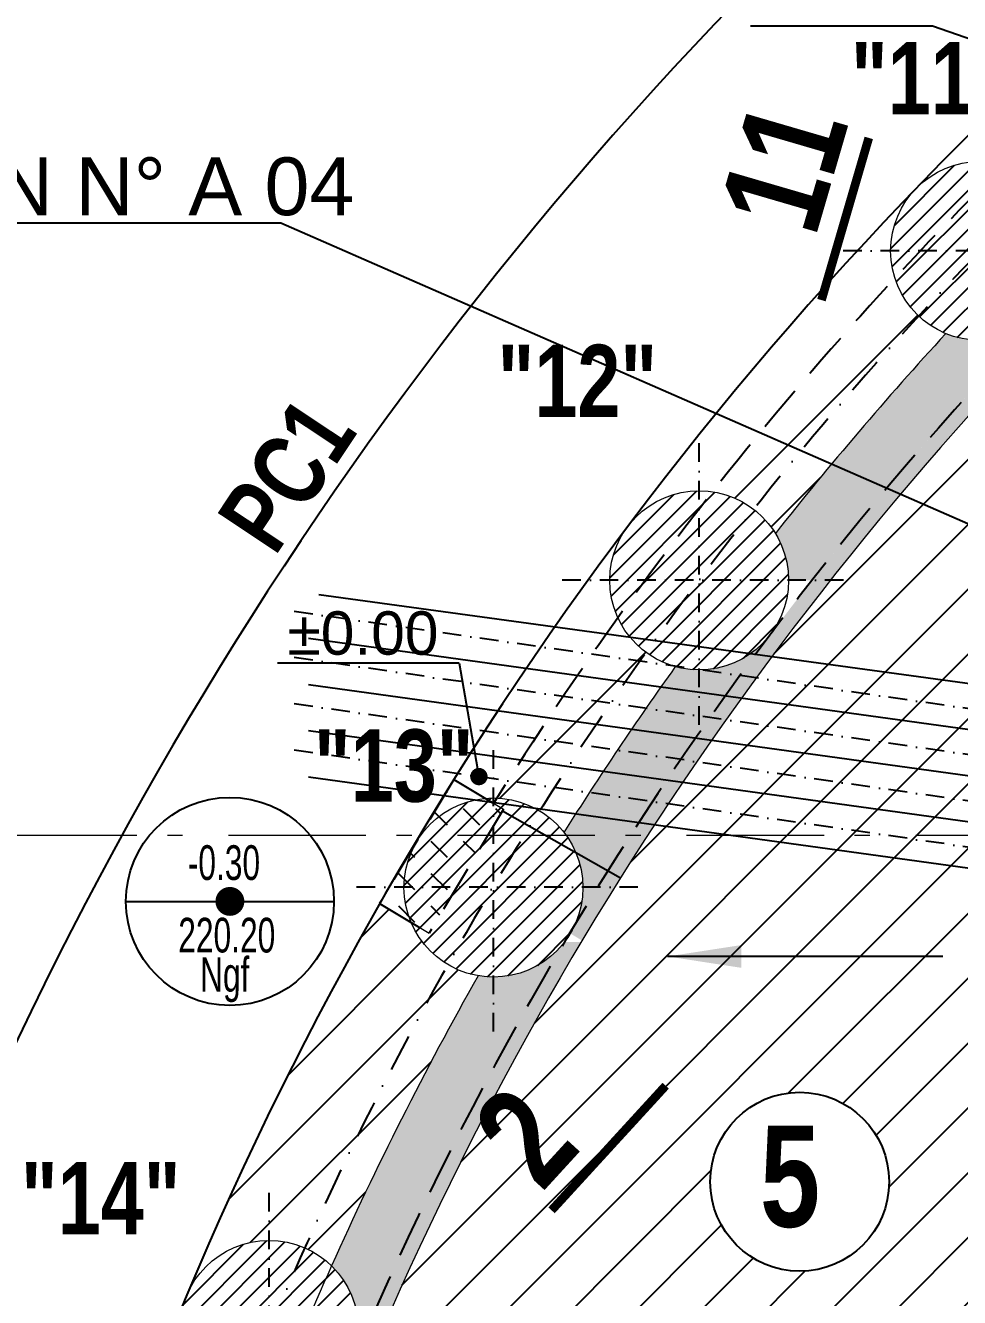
# Model space of a CAD drawing. Header units: centimetres. Extents: x 13865 to 22908, y -23237 to -19037.
# Drawn here: x 17312.8 to 17636.5, y -20727.1 to -20286.6 of the extents above; entities that cross this region are included whole.
import ezdxf
from ezdxf.enums import TextEntityAlignment as Align

# ---------------------------------------------------------------- set-up
doc = ezdxf.new("R2010")
doc.units = ezdxf.units.CM
doc.header["$LTSCALE"] = 25.4
for name, pattern in [('CACHEX2', [19.05, 12.7, -6.35]), ('Style de ligne -6', [1.04164, 0.625, -0.20828, 0.06943, -0.13893]), ('TIRETPTX2', [50.8, 25.4, -12.7, 0, -12.7])]:
    doc.linetypes.add(name, pattern=pattern)
for name, color, linetype in [('01_cote_gen', 4, 'Continuous'), ('01_linteaux', 2, 'Continuous'), ('01_murs_sup', 2, 'CACHEX2'), ('01_poch_murs', 253, 'Continuous'), ('01_poch_poteaux', 250, 'Continuous'), ('01_texte', 230, 'Continuous')]:
    doc.layers.add(name, color=color, linetype=linetype)
for name, color, linetype, lineweight in [('01_murs_coup', 5, 'Continuous', 60), ('01_PIEUX', 5, 'Continuous', 60), ('B Général', 7, 'Continuous', 5)]:
    doc.layers.add(name, color=color, linetype=linetype, lineweight=lineweight)
doc.styles.add('ARIAL NA', font='ARIALN.TTF')
doc.styles.add('impact', font='impact.ttf')
doc.styles.add('MATTE_TXT', font='arial.ttf')

msp = doc.modelspace()

# ---------------------------------------------------------------- hatches: boundary and pattern name
at = {"layer": '01_murs_sup', "ltscale": 3}
h = msp.add_hatch(dxfattribs=at)
h.set_pattern_fill('DASH', color=256, scale=2.5, angle=135)
h.set_pattern_definition([(135, (-4812.052, -11313.8405), (-11.2253202, 9e-16), [7.9375, -7.9375])])
h.paths.add_polyline_path([(17461.27, -20547.72, 0.000078), (17461.07, -20548.05), (17451, -20564.81), (17474.33, -20564.81), (17478.41, -20558.01)])
h.paths.add_polyline_path([(17463.71, -20564.81), (17451, -20564.81), (17438, -20586.46, 0.000301), (17437.25, -20587.76, -0.261392), (17463.71, -20572.91)])
h.paths.add_polyline_path([(17474.33, -20564.81), (17463.71, -20564.81), (17463.71, -20572.91, -0.044336), (17469.17, -20573.4)])
h.paths.add_polyline_path([(17463.71, -20572.91, 0.261392), (17437.25, -20587.76, 0.000169), (17436.83, -20588.49), (17454.14, -20598.42), (17463.71, -20582.5)])
h.paths.add_polyline_path([(17436.83, -20588.49, 0.000169), (17436.41, -20589.21, 0.013168), (17435.68, -20590.67), (17452.67, -20600.88), (17454.14, -20598.42)])
at = {"layer": '01_poch_murs'}
h = msp.add_hatch(dxfattribs=at)
h.set_pattern_fill('ANSI31', color=256, scale=1.5)
h.set_pattern_definition([(45, (-565.1157, -11661.394), (-3.367596, 3.367596), [])])
h.paths.add_polyline_path([(17643.58, -20333.66, 0.414214), (17612.58, -20364.66), (17643.58, -20364.66)])
h.paths.add_polyline_path([(17643.58, -20364.66), (17612.58, -20364.66, 0.414214), (17643.58, -20395.66)])
h.paths.add_polyline_path([(17643.58, -20333.66), (17643.58, -20364.66), (17674.58, -20364.66, 0.414214)])
h.paths.add_polyline_path([(17674.58, -20364.66), (17643.58, -20364.66), (17643.58, -20395.66, 0.414214)])
at = {"layer": '01_poch_murs', "ltscale": 3}
h = msp.add_hatch(color=256, dxfattribs=at)
h.dxf.hatch_style = 1
h.paths.add_polyline_path([(17499.6, -20603.91), (17499.6, -20603.91, -0.279289), (17469.69, -20615.63, 0.023418), (17418.87, -20716.11, -0.202364), (17428.24, -20738.32), (17430.94, -20738.32, -0.031937)])
h.paths.add_polyline_path([(17505.43, -20603.91), (17499.6, -20603.91, 0.031937), (17430.94, -20738.32), (17436.39, -20738.32, -0.032109)])
h.paths.add_polyline_path([(17529.85, -20564.81), (17523.88, -20564.81, 0.008258), (17503.18, -20597.94, -0.027933), (17501.57, -20601), (17505.69, -20603.47, -0.009677)])
h.paths.add_polyline_path([(17523.88, -20564.81), (17500.13, -20564.81, 0.00029), (17499.39, -20565.99, -0.167484), (17505.97, -20585.09, -0.107261), (17503.18, -20597.94, -0.008258)])
h.paths.add_polyline_path([(17571.02, -20497.35, -0.308265), (17537.97, -20508.6, 0.014087), (17500.13, -20564.81), (17523.88, -20564.81, -0.0174)])
h.paths.add_polyline_path([(17575.01, -20500.35), (17571.02, -20497.35, 0.0174), (17523.88, -20564.81), (17529.85, -20564.81, -0.016712)])
h.paths.add_polyline_path([(17643.58, -20409.92), (17643.58, -20395.66, -0.098712), (17631.69, -20393.29, 0.018913), (17572.64, -20462.48, -0.138737), (17577.24, -20478.72), (17585.31, -20478.72, -0.019064)])
h.paths.add_polyline_path([(17669.46, -20389.68), (17665.87, -20386.2, 0.025947), (17585.31, -20478.72), (17591.67, -20478.72, -0.025114)])
h.paths.add_polyline_path([(17665.87, -20386.2, -0.203364), (17643.58, -20395.66), (17643.58, -20409.92, -0.00688)])
h.paths.add_polyline_path([(17679.56, -20379.35), (17679.56, -20372.26, 0.004131), (17665.87, -20386.2), (17669.46, -20389.68, -0.003066)])
h.paths.add_polyline_path([(17679.56, -20344.19, 0.001874), (17673.11, -20350.49), (17679.56, -20357.05)])
h.paths.add_polyline_path([(17591.67, -20478.72), (17585.31, -20478.72, 0.004964), (17571.02, -20497.35), (17575.01, -20500.35, -0.005796)])
h.paths.add_polyline_path([(17436.39, -20738.32), (17430.94, -20738.32, 0.002757), (17425.82, -20750.32), (17430.44, -20752.26, -0.003216)])
at = {"layer": '01_poch_murs', "ltscale": 0.5}
h = msp.add_hatch(dxfattribs=at)
h.set_pattern_fill('ANSI31', color=2, scale=5)
h.paths.add_polyline_path([(17679.56, -20379.35, 0.051307), (17528.36, -20567.1), (17679.56, -20567.1)])
h.paths.add_polyline_path([(17631.69, -20393.29, -0.090732), (17622.32, -20387.23, 0.018136), (17565.18, -20454.18, -0.090732), (17572.64, -20462.48, -0.018913)], flags=17)
h.paths.add_polyline_path([(17527.93, -20503.73, -0.127357), (17518.09, -20491.71, 0.015302), (17476.14, -20554.11, -0.127604), (17491.05, -20558.58, -0.013616)])
h.paths.add_polyline_path([(17622.32, -20387.23, -0.127357), (17614.04, -20374.08, 0.0198), (17550.89, -20448.07, -0.127357), (17565.18, -20454.18, -0.018136)])
h.paths.add_polyline_path([(17459.22, -20611.79, -0.161319), (17446.39, -20597.11), (17435.59, -20590.62, 0.030419), (17368.66, -20726.32, -0.417959), (17409.6, -20709.89, -0.022657)])
h.paths.add_polyline_path([(17469.69, -20615.63, -0.09063), (17459.22, -20611.79, 0.022657), (17409.6, -20709.89, -0.090732), (17418.87, -20716.11, -0.023418)], flags=17)
h.paths.add_polyline_path([(17679.56, -20567.1), (17528.36, -20567.1, 0.058725), (17406.41, -20814.36), (17392.17, -20861.77), (17679.56, -20861.77)])
h.paths.add_polyline_path([(17612.05, -20686.97, -1), (17550.09, -20686.97, -1)], flags=16)
h.paths.add_polyline_path([(17385.61, -20767.06, -0.305546), (17366.24, -20738.32), (17363.69, -20738.32, 0.012685), (17341.35, -20797.39), (17319.66, -20869.66, -0.397945), (17357.76, -20850.61), (17371.71, -20804.49, -0.008225)])
h.paths.add_polyline_path([(17396.54, -20769.31, -0.090732), (17385.61, -20767.06, 0.008225), (17371.71, -20804.49), (17357.76, -20850.61, -0.090314), (17367.64, -20855.68), (17380.83, -20811.74, -0.009405)])
h.paths.add_polyline_path([(17679.56, -20861.77), (17392.17, -20861.77), (17384.96, -20885.77), (17679.56, -20885.77)])
h.paths.add_polyline_path([(17556.65, -20712.35), (17598.81, -20712.35), (17598.81, -20657.8), (17556.65, -20657.8)], flags=24)
h.paths.add_polyline_path([(17522.31, -20863.55), (17546.85, -20863.55), (17546.85, -20826.05), (17522.31, -20826.05)], flags=9)
h.paths.add_polyline_path([(17552.56, -20860.44), (17621.37, -20860.44), (17621.37, -20837.47), (17552.56, -20837.47)], flags=24)
h.paths.add_polyline_path([(17492.74, -20704.69), (17519.8, -20675.15), (17480.34, -20639.01), (17453.28, -20668.55)], flags=24)
at = {"layer": '01_poch_murs'}
h = msp.add_hatch(dxfattribs=at)
h.set_pattern_fill('ANSI31', color=256, scale=1.5)
h.set_pattern_definition([(45, (-662.4546, -11775.4526), (-3.367596, 3.367596), [])])
h.paths.add_polyline_path([(17546.24, -20447.72, 0.414214), (17515.24, -20478.72), (17546.24, -20478.72)])
h.paths.add_polyline_path([(17546.24, -20478.72), (17515.24, -20478.72, 0.414214), (17546.24, -20509.72)])
h.paths.add_polyline_path([(17546.24, -20447.72), (17546.24, -20478.72), (17577.24, -20478.72, 0.414214)])
h.paths.add_polyline_path([(17577.24, -20478.72), (17546.24, -20478.72), (17546.24, -20509.72, 0.414214)])
h = msp.add_hatch(dxfattribs=at)
h.set_pattern_fill('ANSI31', color=256, scale=1.5)
h.set_pattern_definition([(45, (-733.725, -11881.8182), (-3.367596, 3.367596), [])])
h.paths.add_polyline_path([(17474.97, -20554.09, 0.414214), (17443.97, -20585.09), (17474.97, -20585.09)])
h.paths.add_polyline_path([(17474.97, -20585.09), (17443.97, -20585.09, 0.414214), (17474.97, -20616.09)])
h.paths.add_polyline_path([(17474.97, -20554.09), (17474.97, -20585.09), (17505.97, -20585.09, 0.414214)])
h.paths.add_polyline_path([(17505.97, -20585.09), (17474.97, -20585.09), (17474.97, -20616.09, 0.414214)])
h = msp.add_hatch(dxfattribs=at)
h.set_pattern_fill('ANSI31', color=256, scale=1.5)
h.set_pattern_definition([(45, (-811.4516, -12035.0553), (-3.367596, 3.367596), [])])
h.paths.add_polyline_path([(17397.24, -20707.32, 0.414214), (17366.24, -20738.32), (17397.24, -20738.32)])
h.paths.add_polyline_path([(17397.24, -20738.32), (17366.24, -20738.32, 0.414214), (17397.24, -20769.32)])
h.paths.add_polyline_path([(17397.24, -20707.32), (17397.24, -20738.32), (17428.24, -20738.32, 0.414214)])
h.paths.add_polyline_path([(17428.24, -20738.32), (17397.24, -20738.32), (17397.24, -20769.32, 0.414214)])
at = {"layer": '01_poch_poteaux'}
h = msp.add_hatch(color=256, dxfattribs=at)
h.dxf.hatch_style = 1
h.paths.add_polyline_path([(17699.44, -20906.77), (17690.52, -20906.77), (17690.52, -20926.77), (17699.56, -20926.77)])
h.paths.add_polyline_path([(17690.52, -20906.77), (17679.56, -20906.77), (17679.56, -20926.77), (17690.52, -20926.77)])
h.paths.add_polyline_path([(17690.52, -20735.48), (17679.56, -20735.48), (17679.56, -20901.77), (17690.52, -20901.77)])
h.paths.add_polyline_path([(17699.56, -20883.77), (17695.56, -20883.77), (17695.56, -20735.48), (17690.52, -20735.48), (17690.52, -20901.77), (17699.56, -20901.77)])
h.paths.add_polyline_path([(17699.56, -20901.77), (17690.52, -20901.77), (17690.52, -20906.77), (17699.56, -20906.77)])
h.paths.add_polyline_path([(17690.52, -20901.77), (17679.56, -20901.77), (17679.56, -20906.77), (17690.52, -20906.77)])
h.paths.add_polyline_path([(17699.56, -20310.33, 0.002531), (17690.52, -20318.65), (17690.52, -20735.48), (17695.56, -20735.48), (17695.56, -20883.77), (17699.56, -20883.77)])
h.paths.add_polyline_path([(17690.52, -20620.48), (17679.56, -20620.48), (17679.56, -20735.48), (17690.52, -20735.48)])
h.paths.add_polyline_path([(17492.74, -20704.69), (17519.8, -20675.15), (17480.34, -20639.01), (17453.28, -20668.55)], flags=9)

# ---------------------------------------------------------------- linework, layer by layer
at = {"layer": '01_cote_gen'}
msp.add_line((17478.12, -20558.5), (17518.98, -20581.78), dxfattribs=at)
at = {"layer": '01_linteaux', "linetype": 'TIRETPTX2', "ltscale": 0.01}
for p, q in [((17693.58, -20364.66), (17593.58, -20364.66)), ((17546.24, -20528.72), (17546.24, -20428.72)), ((17596.24, -20478.72), (17496.24, -20478.72)), ((17721.22, -20534.88), (17403.94, -20489.19)), ((17721.22, -20550.88), (17403.94, -20505.19)), ((17721.22, -20566.88), (17403.94, -20521.19)), ((17475.03, -20634.98), (17475.03, -20534.98)), ((17721.22, -20582.88), (17403.94, -20537.19)), ((17525.03, -20584.98), (17425.03, -20584.98)), ((17397.24, -20788.32), (17397.24, -20688.32))]:
    msp.add_line(p, q, dxfattribs=at)
at = {"layer": '01_linteaux', "linetype": 'Continuous'}
for p, q in [((17710.56, -20524.27), (17414.52, -20483.78)), ((17710.56, -20540.27), (17410.83, -20498.87)), ((17710.56, -20556.27), (17410.83, -20514.87)), ((17710.56, -20572.27), (17410.83, -20530.87)), ((17710.56, -20588.27), (17410.83, -20546.87))]:
    msp.add_line(p, q, dxfattribs=at)
at = {"layer": '01_linteaux', "linetype": 'TIRETPTX2', "ltscale": 0.02}
msp.add_arc((18516.37, -21208.08), 1213.73, 91.99092, 160.61055, dxfattribs=at)
at = {"layer": '01_linteaux'}
msp.add_arc((18516.37, -21208.08), 1244.73, 132.24354, 160.80281, dxfattribs=at)
at = {"layer": '01_linteaux', "linetype": 'CACHEX2', "ltscale": 0.05}
msp.add_arc((18516.37, -21208.08), 1182.73, 134.51722, 160.61055, dxfattribs=at)
at = {"layer": '01_murs_coup', "linetype": 'Continuous', "lineweight": 5}
for radius, start, end in [(1177.73, 135.27798, 160.46959), (1202.73, 137.35511, 141.68921), (1202.73, 144.43811, 147.73297), (1202.73, 150.48916, 155.85521), (1202.73, 155.85521, 160.75961)]:
    msp.add_arc((18516.37, -21208.08), radius, start, end, dxfattribs=at)
at = {"layer": '01_murs_sup', "ltscale": 0.05}
for p, q in [((17461.27, -20547.72), (17435.52, -20590.58)), ((17461.27, -20547.72), (17478.41, -20558.01)), ((17478.41, -20558.01), (17452.67, -20600.88)), ((17435.52, -20590.58), (17452.67, -20600.88))]:
    msp.add_line(p, q, dxfattribs=at)
msp.add_arc((18516.37, -21208.08), 1228.73, 132.92478, 147.9449, dxfattribs=at)
at = {"layer": '01_PIEUX', "linetype": 'Continuous', "lineweight": 5}
for centre in [(17643.58, -20364.66), (17546.24, -20478.72), (17474.97, -20585.09), (17397.24, -20738.32)]:
    msp.add_circle(centre, 31, dxfattribs=at)
at = {"layer": '01_texte'}
for p, q in [((17627.02, -20286.81), (17564.05, -20286.81)), ((17672.77, -20302.84), (17627.02, -20286.81)), ((17401.32, -20355.03), (17033.71, -20355.03)), ((17695.56, -20483.77), (17401.32, -20355.03)), ((17463.14, -20507.4), (17400.16, -20507.4)), ((17463.14, -20507.4), (17469.93, -20546.68)), ((17347.62, -20589.9), (17419.67, -20589.9)), ((17630.64, -20608.96), (17535.3, -20608.96))]:
    msp.add_line(p, q, dxfattribs=at)
at = {"layer": '01_texte', "const_width": 3}
for points in [[(17605, -20325.53), (17588.61, -20381.69)], [(17534.62, -20653.73), (17495.1, -20696.87)]]:
    msp.add_lwpolyline(points, dxfattribs=at)
at = {"layer": '01_texte'}
for points, const_width in [([(17468.43, -20546.68, 1), (17471.43, -20546.68, 1)], 3), ([(17381.15, -20589.9, 1), (17386.15, -20589.9, 1)], 5)]:
    msp.add_lwpolyline(points, format="xyb", close=True, dxfattribs=dict(at, const_width=const_width))
for centre, radius in [((17383.65, -20589.9), 36.03), ((17581.07, -20686.97), 30.98)]:
    msp.add_circle(centre, radius, dxfattribs=at)
msp.add_arc((18529.6, -21216.6), 1349.93, 132.41586, 160.81298, dxfattribs=at)
for points in [[(17535.3, -20608.96), (17560.85, -20605.02), (17560.85, -20608.96)], [(17535.3, -20608.96), (17560.85, -20612.9), (17560.85, -20608.96)]]:
    msp.add_solid(points, dxfattribs=at)
at = {"layer": 'B Général', "color": 7, "linetype": 'Continuous', "lineweight": 5}
for p, q in [((17461.27, -20547.72), (17478.41, -20558.01)), ((17435.52, -20590.58), (17452.67, -20600.88))]:
    msp.add_line(p, q, dxfattribs=at)
at = {"layer": 'B Général', "color": 1, "linetype": 'Style de ligne -6', "lineweight": 13, "ltscale": 3}
msp.add_line((21796.28, -20567.1), (16731.13, -20567.1), dxfattribs=at)

# ---------------------------------------------------------------- texts
at = {"layer": '01_texte', "style": 'impact'}
for s, height, rotation, p in [('"11"', 25, 0, (17626.47, -20324.85)), ('11', 35, 73.7307, (17602.36, -20343.29)), ('"12"', 25, 0, (17504.03, -20429.67)), ('PC1', 25, 56.3913, (17419.95, -20453.17)), ('"13"', 25, 0, (17440.42, -20562.85)), ('2', 35, 47.5118, (17506.58, -20690.2)), ('"14"', 25, 0, (17338.9, -20712.67))]:
    msp.add_text(s, height=height, rotation=rotation, dxfattribs=at).set_placement(p, align=Align.BOTTOM_CENTER)
at = {"layer": '01_texte', "style": 'MATTE_TXT'}
for s, height, p in [('TRANSFO VOIR PLAN N° A 04 ', 20, (17032.11, -20352.29)), ('%%P0.00', 15, (17403.63, -20504.47))]:
    msp.add_text(s, height=height, dxfattribs=at).set_placement(p)
at = {"layer": '01_texte', "style": 'ARIAL NA', "width": 0.8}
for s, p in [('-0.30', (17369.05, -20582.47)), ('220.20', (17365.75, -20607.58)), ('Ngf', (17373.32, -20621.21))]:
    msp.add_text(s, height=12, dxfattribs=at).set_placement(p)
at = {"layer": '01_texte', "style": 'impact'}
msp.add_text('5', height=35, dxfattribs=at).set_placement((17577.73, -20685.09), align=Align.MIDDLE_CENTER)

doc.saveas('drawing.dxf')
